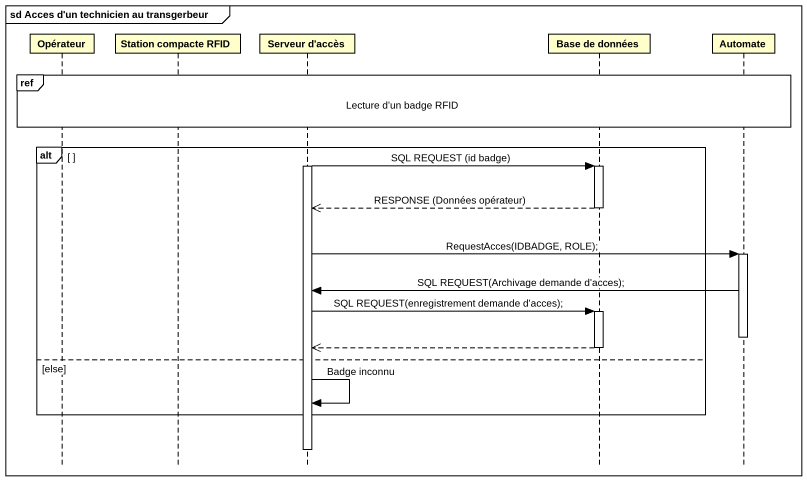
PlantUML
@startuml
mainframe sd Acces d'un technicien au transgerbeur
hide footbox
participant Opérateur
participant "Station compacte RFID" as Station_compacte_RFID
participant "Serveur d'accès" as Serveur_d_accès
participant "Base de données" as Base_de_données
participant Automate

ref over Opérateur, Station_compacte_RFID, Serveur_d_accès, Base_de_données, Automate : Lecture d'un badge RFID
alt
  activate Serveur_d_accès
  Serveur_d_accès -> Base_de_données : SQL REQUEST (id badge)
  activate Base_de_données
  Base_de_données -->> Serveur_d_accès : RESPONSE (Données opérateur)
  deactivate Base_de_données
  Serveur_d_accès -> Automate : RequestAcces(IDBADGE, ROLE);
  activate Automate
  Automate -> Serveur_d_accès : SQL REQUEST(Archivage demande d'acces);
  Serveur_d_accès -> Base_de_données : SQL REQUEST(enregistrement demande d'acces);
  activate Base_de_données
  deactivate Automate
  Base_de_données -->> Serveur_d_accès
  deactivate Base_de_données
else else
  Serveur_d_accès -> Serveur_d_accès : Badge inconnu
end
deactivate Serveur_d_accès
@enduml
